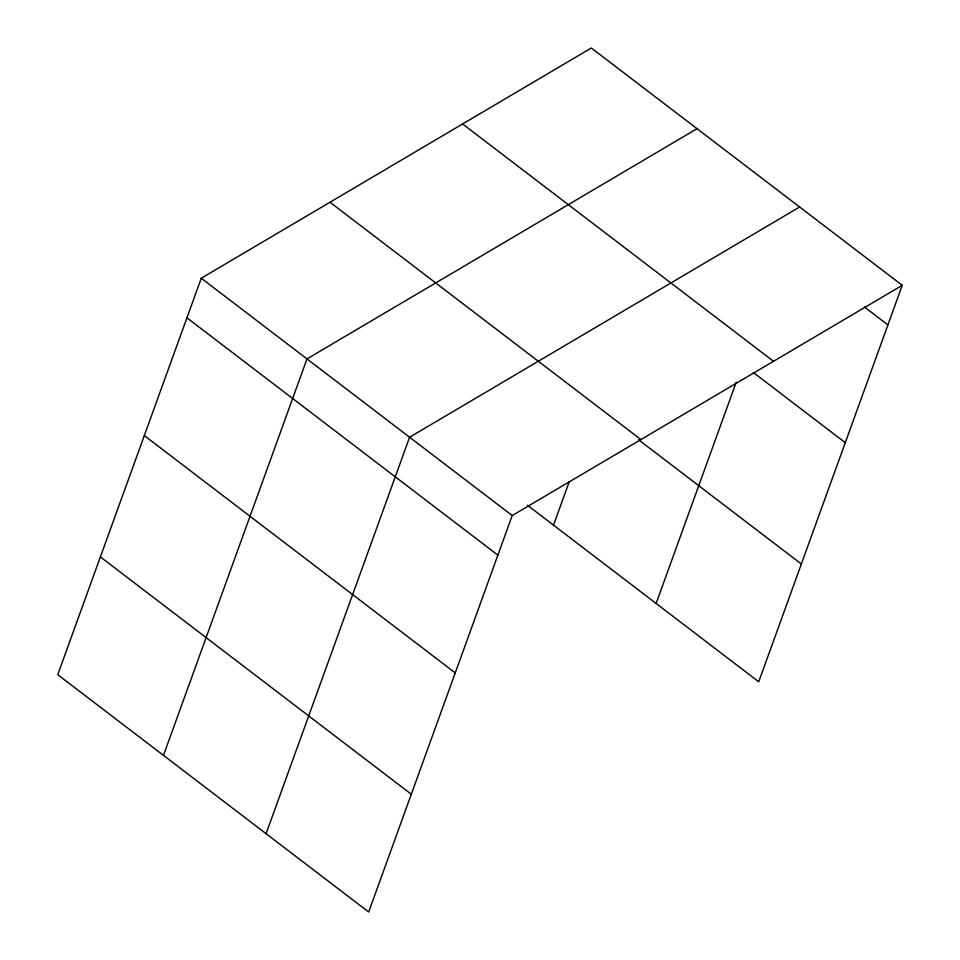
<?xml version="1.0" encoding="UTF-8"?>
<svg xmlns="http://www.w3.org/2000/svg" width="960" height="960" viewBox="0 0 960 960"><rect width="100%" height="100%" fill="white"/><g stroke="black" fill="none" stroke-linecap="round" stroke-linejoin="round"><path stroke-width="1.44" d="M201.276 278.22L57.756 674.688L368.688 912L512.196 515.544L902.244 285.312L591.312 48L201.276 278.22L512.196 515.544M163.476 755.376L306.984 358.908L697.032 128.688M266.076 833.688L409.596 437.232L799.632 207M553.512 525.144L569.244 481.68M656.124 603.456L736.188 382.284M902.244 285.312L758.724 681.78L527.388 505.2M864.324 306.912L887.904 324.912M462.6 123.972L773.532 361.296M753.288 372.468L845.28 442.68M329.988 202.248L640.92 439.572M638.604 439.788L801.36 564.012M186.936 317.82L497.868 555.132M144.312 435.588L455.232 672.9M100.392 556.92L411.312 794.232"/></g></svg>
